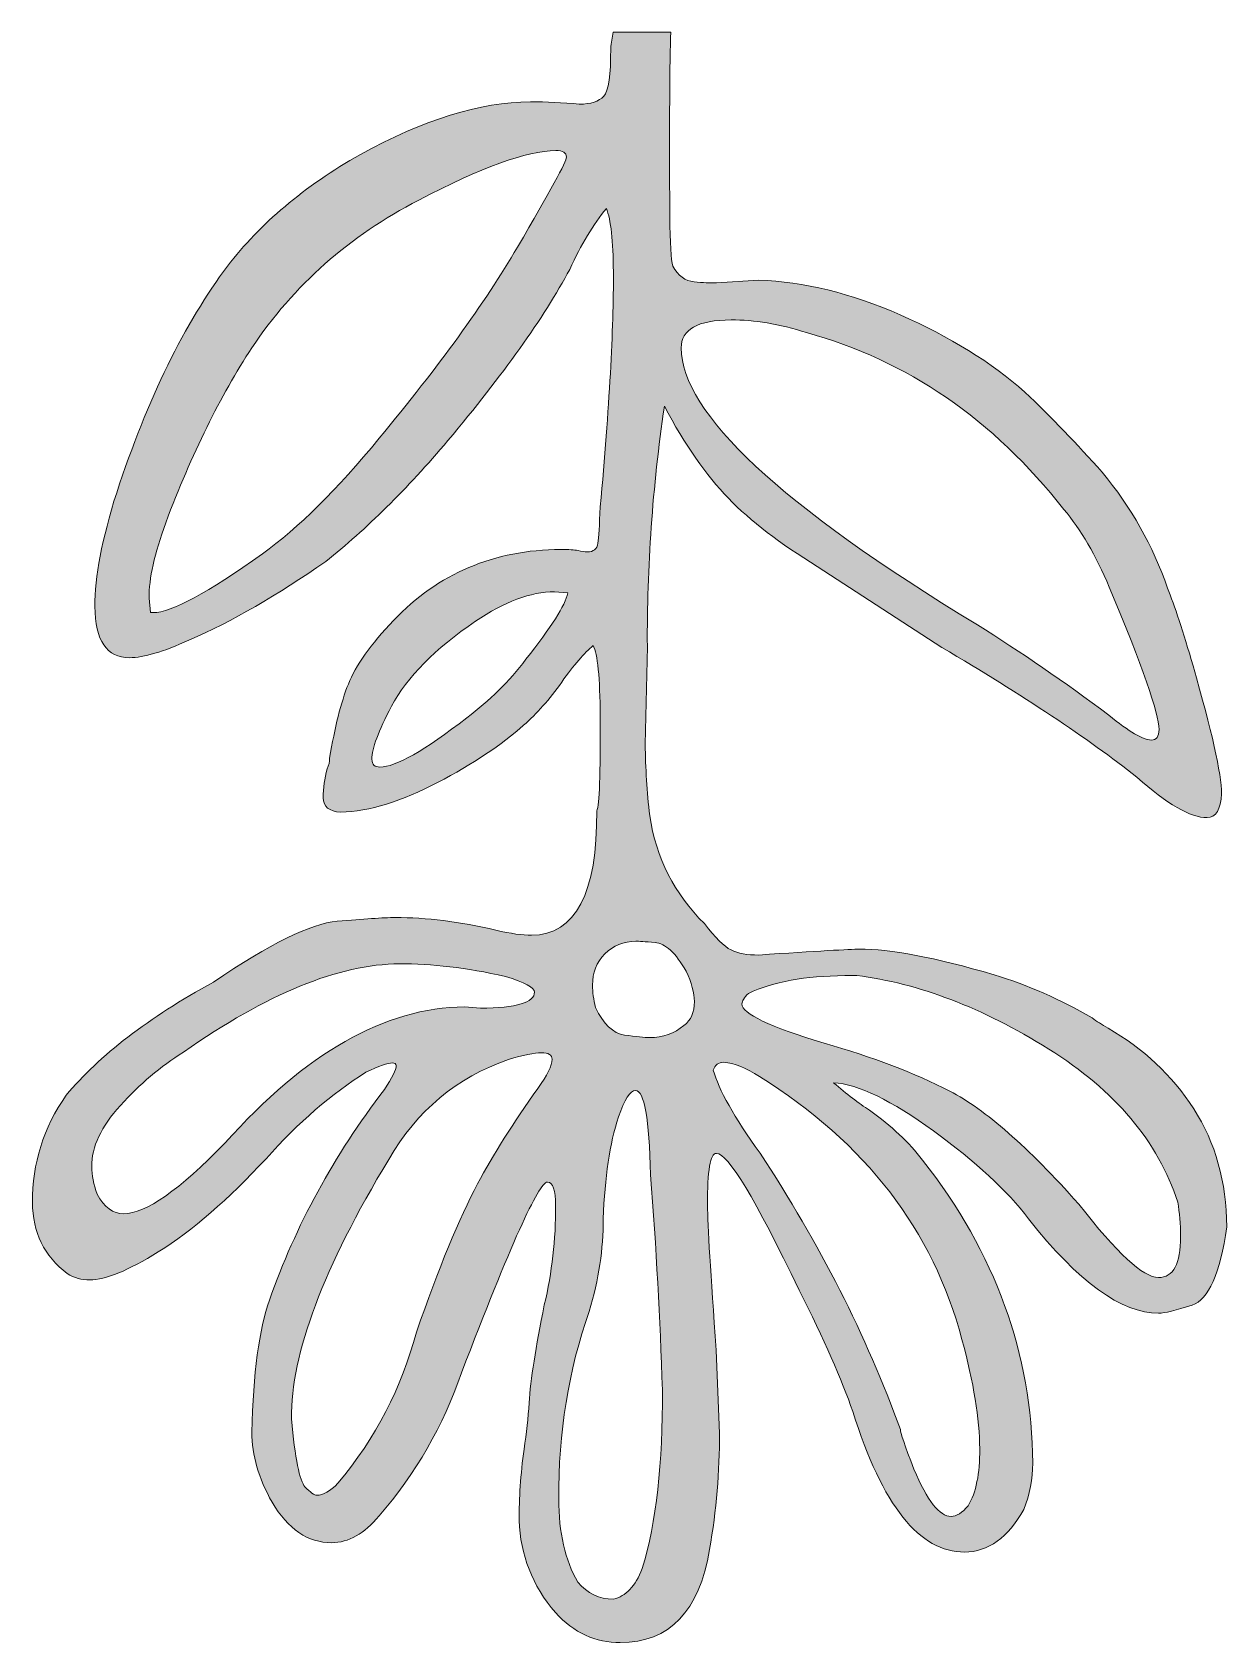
# Model space of a CAD drawing. Header units: inches. Extents: x -1.8 to 7.8, y -48 to 0.
# Drawn here: x 5.239 to 7.848, y -3.519 to 0 of the extents above; entities that cross this region are included whole.
import ezdxf

# ---------------------------------------------------------------- set-up
doc = ezdxf.new("R2010")
doc.units = ezdxf.units.IN
doc.header["$MEASUREMENT"] = 0
doc.layers.add('Layer 1', color=7, linetype='Continuous')

# ---------------------------------------------------------------- blocks, each defined once
blk = doc.blocks.new('block 2')
at = {"layer": 'Layer 1', "true_color": 0x231f20}
h = blk.add_hatch(color=250, dxfattribs=at)
h.dxf.hatch_style = 2
edge = h.paths.add_edge_path()
edge.add_spline(control_points=[(7.5886, -2.176), (7.575, -2.1684), (7.5634, -2.1608), (7.5538, -2.1531), (7.4843, -2.1131), (7.4129, -2.0818), (7.3397, -2.0592), (7.2106, -2.0215), (7.1124, -2.0028), (7.045, -2.0032), (7.0258, -2.0034), (6.9527, -2.0077), (6.8258, -2.0161), (6.8008, -2.0163), (6.7806, -2.0125), (6.7651, -2.0049), (6.7497, -1.9974), (6.7304, -1.9782), (6.7071, -1.9476), (6.6413, -1.8826), (6.6014, -1.8039), (6.5874, -1.7117), (6.5813, -1.6598), (6.5781, -1.6078), (6.5778, -1.5559), (6.5778, -1.5559), (6.5823, -1.3424), (6.5823, -1.3424), (6.5812, -1.1692), (6.5936, -0.9941), (6.6195, -0.817), (6.6642, -0.9014), (6.7108, -0.9684), (6.7592, -1.0181), (6.8076, -1.0679), (6.8723, -1.1175), (6.9534, -1.167), (6.9534, -1.167), (7.2257, -1.3443), (7.2257, -1.3443), (7.4033, -1.449), (7.5453, -1.5434), (7.6516, -1.6274), (7.7174, -1.6866), (7.7685, -1.7161), (7.8051, -1.7159), (7.8243, -1.7158), (7.8348, -1.6984), (7.8365, -1.6638), (7.8362, -1.6195), (7.8155, -1.5264), (7.7742, -1.3842), (7.7526, -1.3093), (7.734, -1.2527), (7.7184, -1.2143), (7.687, -1.1222), (7.6394, -1.0378), (7.5755, -0.9613), (7.5212, -0.9), (7.4651, -0.8417), (7.407, -0.7862), (7.3335, -0.7213), (7.2428, -0.6651), (7.1348, -0.6176), (7.0268, -0.5702), (6.9237, -0.5449), (6.8256, -0.5416), (6.8256, -0.5416), (6.7333, -0.5479), (6.7333, -0.5479), (6.7198, -0.548), (6.7034, -0.5472), (6.6842, -0.5453), (6.665, -0.5436), (6.6495, -0.5321), (6.6378, -0.511), (6.6339, -0.4976), (6.6318, -0.461), (6.6314, -0.4014), (6.6302, -0.1965), (6.631, -0.0628), (6.6337, 0), (6.6337, 0), (6.5073, 0), (6.5073, 0), (6.5053, -0.0113), (6.5036, -0.0232), (6.5022, -0.0357), (6.5026, -0.0934), (6.4975, -0.1281), (6.487, -0.1397), (6.4765, -0.1513), (6.4587, -0.1571), (6.4337, -0.1573), (6.3971, -0.1537), (6.3615, -0.152), (6.3269, -0.1522), (6.2173, -0.1528), (6.0934, -0.1911), (5.9554, -0.2669), (5.8327, -0.3369), (5.736, -0.4183), (5.6654, -0.5111), (5.5719, -0.6348), (5.4911, -0.7997), (5.4231, -1.006), (5.391, -1.1081), (5.3752, -1.1909), (5.3756, -1.2544), (5.376, -1.3294), (5.4012, -1.3668), (5.4513, -1.3665), (5.482, -1.3663), (5.5252, -1.3536), (5.5809, -1.3282), (5.6749, -1.2872), (5.7746, -1.2299), (5.8799, -1.1561), (5.968, -1.0864), (6.0569, -0.9983), (6.1467, -0.892), (6.267, -0.7489), (6.3557, -0.6243), (6.4128, -0.5181), (6.4375, -0.4641), (6.4642, -0.4197), (6.4928, -0.3849), (6.5026, -0.4099), (6.5077, -0.456), (6.5081, -0.5233), (6.5088, -0.6484), (6.4993, -0.8196), (6.4794, -1.0371), (6.4777, -1.0775), (6.4759, -1.104), (6.4741, -1.1165), (6.4723, -1.129), (6.4646, -1.1353), (6.4512, -1.1354), (6.4454, -1.1354), (6.4386, -1.1345), (6.4309, -1.1326), (6.4232, -1.1308), (6.4107, -1.1299), (6.3934, -1.13), (6.2472, -1.1309), (6.1254, -1.1826), (6.0279, -1.2851), (5.9782, -1.3373), (5.9453, -1.3837), (5.9292, -1.4242), (5.9131, -1.4647), (5.8994, -1.5187), (5.8883, -1.586), (5.8884, -1.5937), (5.8865, -1.6015), (5.8827, -1.6092), (5.877, -1.6304), (5.8743, -1.6515), (5.8744, -1.6727), (5.8745, -1.6919), (5.8871, -1.7025), (5.9121, -1.7042), (5.9756, -1.7019), (6.0461, -1.6803), (6.1238, -1.6394), (6.2015, -1.5986), (6.2642, -1.5569), (6.312, -1.5142), (6.3408, -1.4891), (6.3684, -1.4576), (6.3952, -1.42), (6.4219, -1.3823), (6.4448, -1.3557), (6.4639, -1.3402), (6.4736, -1.3574), (6.4788, -1.4094), (6.4793, -1.4959), (6.4801, -1.621), (6.4776, -1.6893), (6.4719, -1.7008), (6.473, -1.8817), (6.4254, -1.9723), (6.3292, -1.9729), (6.31, -1.973), (6.284, -1.9694), (6.2513, -1.9619), (6.1723, -1.9431), (6.0991, -1.9339), (6.0318, -1.9343), (6.0048, -1.9345), (5.9626, -1.9372), (5.9049, -1.9423), (5.8472, -1.9475), (5.757, -1.9918), (5.6344, -2.0752), (5.4925, -2.153), (5.3853, -2.2354), (5.3128, -2.3224), (5.2631, -2.3939), (5.2386, -2.472), (5.2391, -2.5566), (5.2395, -2.622), (5.2648, -2.6738), (5.3151, -2.712), (5.3305, -2.7215), (5.3469, -2.7262), (5.3642, -2.7261), (5.3989, -2.7259), (5.4487, -2.7054), (5.5139, -2.6646), (5.5887, -2.618), (5.6671, -2.5502), (5.7493, -2.4612), (5.82, -2.3819), (5.8927, -2.3189), (5.9675, -2.2723), (5.9962, -2.2587), (6.0154, -2.2518), (6.0251, -2.2518), (6.0308, -2.2517), (6.0337, -2.2537), (6.0337, -2.2575), (6.0338, -2.2671), (6.0253, -2.2845), (6.0081, -2.3096), (5.8974, -2.4545), (5.8137, -2.608), (5.7569, -2.7699), (5.7342, -2.8335), (5.7213, -2.9298), (5.7183, -3.0587), (5.7186, -3.1087), (5.7333, -3.1596), (5.7625, -3.2114), (5.7975, -3.2708), (5.8409, -3.3003), (5.8929, -3.3), (5.9294, -3.2998), (5.9639, -3.2804), (5.9964, -3.2417), (6.0766, -3.1489), (6.1366, -3.0446), (6.1763, -2.929), (6.2823, -2.6513), (6.345, -2.5124), (6.3642, -2.5123), (6.3758, -2.5122), (6.3816, -2.5295), (6.3819, -2.5641), (6.3823, -2.6373), (6.3741, -2.7095), (6.3572, -2.7807), (6.3385, -2.8732), (6.3274, -2.9444), (6.3239, -2.9944), (6.3221, -3.0272), (6.3185, -3.0608), (6.3129, -3.0955), (6.3055, -3.1514), (6.302, -3.2033), (6.3023, -3.2514), (6.3047, -3.3264), (6.331, -3.3936), (6.3814, -3.4529), (6.4221, -3.4969), (6.4694, -3.5187), (6.5232, -3.5184), (6.6309, -3.5178), (6.6959, -3.45), (6.7182, -3.3152), (6.7331, -3.2286), (6.7403, -3.1439), (6.7398, -3.0612), (6.7398, -3.0612), (6.7329, -2.8794), (6.7329, -2.8794), (6.7204, -2.7122), (6.7139, -2.6064), (6.7137, -2.5622), (6.7132, -2.4871), (6.7197, -2.4496), (6.7332, -2.4495), (6.7582, -2.4493), (6.8184, -2.549), (6.9139, -2.7485), (6.9684, -2.8559), (7.0074, -2.9442), (7.0309, -3.0133), (7.0956, -3.2187), (7.1771, -3.3211), (7.2752, -3.3205), (7.3271, -3.3202), (7.3702, -3.2892), (7.4044, -3.2274), (7.4177, -3.1947), (7.4242, -3.1609), (7.424, -3.1263), (7.4226, -2.8878), (7.3424, -2.6671), (7.1834, -2.4641), (7.1543, -2.4258), (7.1156, -2.3895), (7.0674, -2.3551), (7.0442, -2.3399), (7.0181, -2.3199), (6.9891, -2.295), (7.0429, -2.2986), (7.1158, -2.3337), (7.2076, -2.4005), (7.2993, -2.4673), (7.3685, -2.5313), (7.4151, -2.5926), (7.5236, -2.7304), (7.6183, -2.7991), (7.6991, -2.7986), (7.7125, -2.7985), (7.737, -2.7926), (7.7725, -2.7808), (7.8081, -2.7691), (7.8332, -2.7122), (7.848, -2.6101), (7.8474, -2.512), (7.8233, -2.4261), (7.7757, -2.3523), (7.7281, -2.2786), (7.6657, -2.2198), (7.5886, -2.176)], knot_values=[0, 0, 0, 0, 1, 1, 1, 2, 2, 2, 3, 3, 3, 4, 4, 4, 5, 5, 5, 6, 6, 6, 7, 7, 7, 8, 8, 8, 9, 9, 9, 10, 10, 10, 11, 11, 11, 12, 12, 12, 13, 13, 13, 14, 14, 14, 15, 15, 15, 16, 16, 16, 17, 17, 17, 18, 18, 18, 19, 19, 19, 20, 20, 20, 21, 21, 21, 22, 22, 22, 23, 23, 23, 24, 24, 24, 25, 25, 25, 26, 26, 26, 27, 27, 27, 28, 28, 28, 29, 29, 29, 30, 30, 30, 31, 31, 31, 32, 32, 32, 33, 33, 33, 34, 34, 34, 35, 35, 35, 36, 36, 36, 37, 37, 37, 38, 38, 38, 39, 39, 39, 40, 40, 40, 41, 41, 41, 42, 42, 42, 43, 43, 43, 44, 44, 44, 45, 45, 45, 46, 46, 46, 47, 47, 47, 48, 48, 48, 49, 49, 49, 50, 50, 50, 51, 51, 51, 52, 52, 52, 53, 53, 53, 54, 54, 54, 55, 55, 55, 56, 56, 56, 57, 57, 57, 58, 58, 58, 59, 59, 59, 60, 60, 60, 61, 61, 61, 62, 62, 62, 63, 63, 63, 64, 64, 64, 65, 65, 65, 66, 66, 66, 67, 67, 67, 68, 68, 68, 69, 69, 69, 70, 70, 70, 71, 71, 71, 72, 72, 72, 73, 73, 73, 74, 74, 74, 75, 75, 75, 76, 76, 76, 77, 77, 77, 78, 78, 78, 79, 79, 79, 80, 80, 80, 81, 81, 81, 82, 82, 82, 83, 83, 83, 84, 84, 84, 85, 85, 85, 86, 86, 86, 87, 87, 87, 88, 88, 88, 89, 89, 89, 90, 90, 90, 91, 91, 91, 92, 92, 92, 93, 93, 93, 94, 94, 94, 95, 95, 95, 96, 96, 96, 97, 97, 97, 98, 98, 98, 99, 99, 99, 100, 100, 100, 101, 101, 101, 102, 102, 102, 103, 103, 103, 104, 104, 104, 105, 105, 105, 106, 106, 106, 107, 107, 107, 108, 108, 108, 109, 109, 109, 109], degree=3, periodic=1)
edge = h.paths.add_edge_path()
edge.add_spline(control_points=[(6.7655, -0.6285), (6.8155, -0.6282), (6.8704, -0.6375), (6.9302, -0.6564), (7.1498, -0.7167), (7.3372, -0.8454), (7.4923, -1.0425), (7.5291, -1.0866), (7.5621, -1.1431), (7.5914, -1.2122), (7.6636, -1.3849), (7.6998, -1.4886), (7.7, -1.5232), (7.7001, -1.5386), (7.6944, -1.5463), (7.6829, -1.5464), (7.6656, -1.5465), (7.6347, -1.5284), (7.5902, -1.4921), (7.4936, -1.4196), (7.3979, -1.3538), (7.3033, -1.2947), (6.8728, -1.0338), (6.6571, -0.8322), (6.6562, -0.6898), (6.656, -0.6494), (6.6924, -0.629), (6.7655, -0.6285)], knot_values=[0, 0, 0, 0, 1, 1, 1, 2, 2, 2, 3, 3, 3, 4, 4, 4, 5, 5, 5, 6, 6, 6, 7, 7, 7, 8, 8, 8, 9, 9, 9, 9], degree=3, periodic=1)
edge = h.paths.add_edge_path()
edge.add_spline(control_points=[(6.2985, -0.4697), (6.2271, -0.5914), (6.1265, -0.7305), (5.9966, -0.8871), (5.905, -0.9992), (5.8199, -1.0834), (5.7413, -1.1397), (5.6226, -1.2251), (5.543, -1.2678), (5.5026, -1.2681), (5.5026, -1.2681), (5.4968, -1.2681), (5.4968, -1.2681), (5.4968, -1.2681), (5.4938, -1.2364), (5.4938, -1.2364), (5.4935, -1.1941), (5.5057, -1.1392), (5.5303, -1.0717), (5.5871, -0.9213), (5.6498, -0.794), (5.7184, -0.6897), (5.8099, -0.5525), (5.9314, -0.445), (6.0829, -0.3672), (6.2191, -0.2952), (6.3189, -0.259), (6.3824, -0.2586), (6.3978, -0.2585), (6.4055, -0.2633), (6.4056, -0.2729), (6.4056, -0.2825), (6.3699, -0.3481), (6.2985, -0.4697)], knot_values=[0, 0, 0, 0, 1, 1, 1, 2, 2, 2, 3, 3, 3, 4, 4, 4, 5, 5, 5, 6, 6, 6, 7, 7, 7, 8, 8, 8, 9, 9, 9, 10, 10, 10, 11, 11, 11, 11], degree=3, periodic=1)
edge = h.paths.add_edge_path()
edge.add_spline(control_points=[(6.317, -1.3699), (6.2807, -1.4183), (6.2377, -1.4609), (6.1879, -1.4977), (6.096, -1.5694), (6.0327, -1.6054), (5.9981, -1.6056), (5.9865, -1.6056), (5.9807, -1.5999), (5.9807, -1.5884), (5.9805, -1.5653), (5.9947, -1.5267), (6.0232, -1.4727), (6.0575, -1.409), (6.1187, -1.3471), (6.2068, -1.2869), (6.27, -1.2442), (6.3276, -1.2227), (6.3795, -1.2224), (6.3795, -1.2224), (6.4084, -1.2251), (6.4084, -1.2251), (6.4028, -1.2521), (6.3723, -1.3003), (6.317, -1.3699)], knot_values=[0, 0, 0, 0, 1, 1, 1, 2, 2, 2, 3, 3, 3, 4, 4, 4, 5, 5, 5, 6, 6, 6, 7, 7, 7, 8, 8, 8, 8], degree=3, periodic=1)
edge = h.paths.add_edge_path()
edge.add_spline(control_points=[(5.6597, -2.4271), (5.5602, -2.5297), (5.4865, -2.5811), (5.4384, -2.5814), (5.4153, -2.5815), (5.396, -2.5672), (5.3804, -2.5384), (5.3726, -2.5173), (5.3686, -2.4972), (5.3685, -2.4779), (5.3683, -2.4356), (5.3891, -2.3912), (5.4312, -2.3448), (5.4732, -2.2984), (5.5191, -2.2596), (5.569, -2.2286), (5.751, -2.1005), (5.9083, -2.0361), (6.0411, -2.0353), (6.1103, -2.0348), (6.1873, -2.044), (6.2721, -2.0627), (6.3144, -2.0759), (6.3357, -2.0874), (6.3358, -2.097), (6.3359, -2.12), (6.2965, -2.1318), (6.2177, -2.1323), (6.2177, -2.1323), (6.183, -2.1296), (6.183, -2.1296), (6.0099, -2.1307), (5.8354, -2.2298), (5.6597, -2.4271)], knot_values=[0, 0, 0, 0, 1, 1, 1, 2, 2, 2, 3, 3, 3, 4, 4, 4, 5, 5, 5, 6, 6, 6, 7, 7, 7, 8, 8, 8, 9, 9, 9, 10, 10, 10, 11, 11, 11, 11], degree=3, periodic=1)
edge = h.paths.add_edge_path()
edge.add_spline(control_points=[(6.3428, -2.3076), (6.2894, -2.3829), (6.2456, -2.4524), (6.2113, -2.5161), (6.1714, -2.5914), (6.1268, -2.6994), (6.0777, -2.8401), (6.0457, -2.9615), (5.9886, -3.0715), (5.9065, -3.1701), (5.8893, -3.1875), (5.8739, -3.1963), (5.8605, -3.1963), (5.8547, -3.1964), (5.846, -3.1902), (5.8344, -3.1777), (5.8228, -3.1653), (5.8129, -3.1158), (5.8047, -3.0293), (5.8038, -2.887), (5.8748, -2.698), (6.0177, -2.4625), (6.0786, -2.3563), (6.1656, -2.2837), (6.2789, -2.2445), (6.3116, -2.2347), (6.3356, -2.2297), (6.351, -2.2296), (6.3664, -2.2295), (6.3741, -2.2343), (6.3742, -2.2439), (6.3742, -2.2574), (6.3638, -2.2786), (6.3428, -2.3076)], knot_values=[0, 0, 0, 0, 1, 1, 1, 2, 2, 2, 3, 3, 3, 4, 4, 4, 5, 5, 5, 6, 6, 6, 7, 7, 7, 8, 8, 8, 9, 9, 9, 10, 10, 10, 11, 11, 11, 11], degree=3, periodic=1)
edge = h.paths.add_edge_path()
edge.add_spline(control_points=[(6.5713, -3.3565), (6.5561, -3.3951), (6.5351, -3.4173), (6.5082, -3.4233), (6.4774, -3.4235), (6.4514, -3.4111), (6.4301, -3.3862), (6.4028, -3.3383), (6.389, -3.2778), (6.3886, -3.2047), (6.3877, -3.0604), (6.41, -2.9237), (6.4554, -2.7946), (6.4761, -2.7252), (6.4863, -2.6578), (6.4859, -2.5924), (6.4892, -2.502), (6.5003, -2.4278), (6.5192, -2.37), (6.5324, -2.3314), (6.5448, -2.3121), (6.5564, -2.312), (6.5756, -2.3119), (6.5865, -2.3735), (6.5892, -2.4965), (6.6017, -2.6542), (6.6103, -2.8109), (6.6151, -2.9667), (6.6161, -3.1264), (6.6015, -3.2563), (6.5713, -3.3565)], knot_values=[0, 0, 0, 0, 1, 1, 1, 2, 2, 2, 3, 3, 3, 4, 4, 4, 5, 5, 5, 6, 6, 6, 7, 7, 7, 8, 8, 8, 9, 9, 9, 10, 10, 10, 10], degree=3, periodic=1)
edge = h.paths.add_edge_path()
edge.add_spline(control_points=[(6.6623, -2.17), (6.6412, -2.1875), (6.6163, -2.1963), (6.5874, -2.1964), (6.5759, -2.1965), (6.5575, -2.1947), (6.5325, -2.191), (6.5075, -2.1873), (6.4862, -2.1672), (6.4687, -2.1308), (6.4647, -2.1135), (6.4627, -2.0972), (6.4626, -2.0818), (6.4625, -2.0549), (6.4714, -2.0322), (6.4896, -2.0138), (6.5078, -1.9954), (6.5303, -1.9862), (6.5573, -1.986), (6.5631, -1.986), (6.577, -1.9869), (6.5991, -1.9886), (6.6212, -1.9904), (6.644, -2.0114), (6.6673, -2.0517), (6.679, -2.0766), (6.6849, -2.0987), (6.685, -2.1179), (6.6852, -2.141), (6.6776, -2.1584), (6.6623, -2.17)], knot_values=[0, 0, 0, 0, 1, 1, 1, 2, 2, 2, 3, 3, 3, 4, 4, 4, 5, 5, 5, 6, 6, 6, 7, 7, 7, 8, 8, 8, 9, 9, 9, 10, 10, 10, 10], degree=3, periodic=1)
edge = h.paths.add_edge_path()
edge.add_spline(control_points=[(7.2695, -2.856), (7.295, -2.9501), (7.308, -3.0299), (7.3084, -3.0953), (7.3088, -3.1491), (7.3003, -3.1905), (7.2832, -3.2195), (7.2698, -3.235), (7.2574, -3.2427), (7.2458, -3.2428), (7.2208, -3.243), (7.1937, -3.2085), (7.1644, -3.1394), (7.1448, -3.0876), (7.1351, -3.0588), (7.135, -3.053), (7.0607, -2.8477), (6.9585, -2.6463), (6.8284, -2.4489), (6.7721, -2.3704), (6.7381, -2.31), (6.7263, -2.2677), (6.7301, -2.2562), (6.7378, -2.2504), (6.7493, -2.2503), (6.7724, -2.2521), (6.7984, -2.2625), (6.8274, -2.2816), (7.0591, -2.4264), (7.2064, -2.6179), (7.2695, -2.856)], knot_values=[0, 0, 0, 0, 1, 1, 1, 2, 2, 2, 3, 3, 3, 4, 4, 4, 5, 5, 5, 6, 6, 6, 7, 7, 7, 8, 8, 8, 9, 9, 9, 10, 10, 10, 10], degree=3, periodic=1)
edge = h.paths.add_edge_path()
edge.add_spline(control_points=[(7.6986, -2.7207), (7.6659, -2.7209), (7.6078, -2.6674), (7.5245, -2.5601), (7.4141, -2.4358), (7.3203, -2.3536), (7.2431, -2.3137), (7.1659, -2.2737), (7.0743, -2.2387), (6.9684, -2.2086), (6.8488, -2.1728), (6.7891, -2.1443), (6.7889, -2.1231), (6.7889, -2.1173), (6.7936, -2.1096), (6.8032, -2.0999), (6.8569, -2.0746), (6.9271, -2.0617), (7.0136, -2.0612), (7.0136, -2.0612), (7.0396, -2.061), (7.0396, -2.061), (7.1743, -2.0775), (7.3142, -2.131), (7.459, -2.2215), (7.6038, -2.312), (7.6978, -2.4235), (7.7409, -2.556), (7.7449, -2.579), (7.747, -2.604), (7.7471, -2.6309), (7.7475, -2.6906), (7.7313, -2.7205), (7.6986, -2.7207)], knot_values=[0, 0, 0, 0, 1, 1, 1, 2, 2, 2, 3, 3, 3, 4, 4, 4, 5, 5, 5, 6, 6, 6, 7, 7, 7, 8, 8, 8, 9, 9, 9, 10, 10, 10, 11, 11, 11, 11], degree=3, periodic=1)
at = {"layer": 'Layer 1', "lineweight": 0}
for points, knots in [([(7.5886, -2.176), (7.575, -2.1684), (7.5634, -2.1608), (7.5538, -2.1531), (7.4843, -2.1131), (7.4129, -2.0818), (7.3397, -2.0592), (7.2106, -2.0215), (7.1124, -2.0028), (7.045, -2.0032), (7.0258, -2.0034), (6.9527, -2.0077), (6.8258, -2.0161), (6.8008, -2.0163), (6.7806, -2.0125), (6.7651, -2.0049), (6.7497, -1.9974), (6.7304, -1.9782), (6.7071, -1.9476), (6.6413, -1.8826), (6.6014, -1.8039), (6.5874, -1.7117), (6.5813, -1.6598), (6.5781, -1.6078), (6.5778, -1.5559), (6.5778, -1.5559), (6.5823, -1.3424), (6.5823, -1.3424), (6.5812, -1.1692), (6.5936, -0.9941), (6.6195, -0.817), (6.6642, -0.9014), (6.7108, -0.9684), (6.7592, -1.0181), (6.8076, -1.0679), (6.8723, -1.1175), (6.9534, -1.167), (6.9534, -1.167), (7.2257, -1.3443), (7.2257, -1.3443), (7.4033, -1.449), (7.5453, -1.5434), (7.6516, -1.6274), (7.7174, -1.6866), (7.7685, -1.7161), (7.8051, -1.7159), (7.8243, -1.7158), (7.8348, -1.6984), (7.8365, -1.6638), (7.8362, -1.6195), (7.8155, -1.5264), (7.7742, -1.3842), (7.7526, -1.3093), (7.734, -1.2527), (7.7184, -1.2143), (7.687, -1.1222), (7.6394, -1.0378), (7.5755, -0.9613), (7.5212, -0.9), (7.4651, -0.8417), (7.407, -0.7862), (7.3335, -0.7213), (7.2428, -0.6651), (7.1348, -0.6176), (7.0268, -0.5702), (6.9237, -0.5449), (6.8256, -0.5416), (6.8256, -0.5416), (6.7333, -0.5479), (6.7333, -0.5479), (6.7198, -0.548), (6.7034, -0.5472), (6.6842, -0.5453), (6.665, -0.5436), (6.6495, -0.5321), (6.6378, -0.511), (6.6339, -0.4976), (6.6318, -0.461), (6.6314, -0.4014), (6.6302, -0.1965), (6.631, -0.0628), (6.6337, 0), (6.6337, 0), (6.5073, 0), (6.5073, 0), (6.5053, -0.0113), (6.5036, -0.0232), (6.5022, -0.0357), (6.5026, -0.0934), (6.4975, -0.1281), (6.487, -0.1397), (6.4765, -0.1513), (6.4587, -0.1571), (6.4337, -0.1573), (6.3971, -0.1537), (6.3615, -0.152), (6.3269, -0.1522), (6.2173, -0.1528), (6.0934, -0.1911), (5.9554, -0.2669), (5.8327, -0.3369), (5.736, -0.4183), (5.6654, -0.5111), (5.5719, -0.6348), (5.4911, -0.7997), (5.4231, -1.006), (5.391, -1.1081), (5.3752, -1.1909), (5.3756, -1.2544), (5.376, -1.3294), (5.4012, -1.3668), (5.4513, -1.3665), (5.482, -1.3663), (5.5252, -1.3536), (5.5809, -1.3282), (5.6749, -1.2872), (5.7746, -1.2299), (5.8799, -1.1561), (5.968, -1.0864), (6.0569, -0.9983), (6.1467, -0.892), (6.267, -0.7489), (6.3557, -0.6243), (6.4128, -0.5181), (6.4375, -0.4641), (6.4642, -0.4197), (6.4928, -0.3849), (6.5026, -0.4099), (6.5077, -0.456), (6.5081, -0.5233), (6.5088, -0.6484), (6.4993, -0.8196), (6.4794, -1.0371), (6.4777, -1.0775), (6.4759, -1.104), (6.4741, -1.1165), (6.4723, -1.129), (6.4646, -1.1353), (6.4512, -1.1354), (6.4454, -1.1354), (6.4386, -1.1345), (6.4309, -1.1326), (6.4232, -1.1308), (6.4107, -1.1299), (6.3934, -1.13), (6.2472, -1.1309), (6.1254, -1.1826), (6.0279, -1.2851), (5.9782, -1.3373), (5.9453, -1.3837), (5.9292, -1.4242), (5.9131, -1.4647), (5.8994, -1.5187), (5.8883, -1.586), (5.8884, -1.5937), (5.8865, -1.6015), (5.8827, -1.6092), (5.877, -1.6304), (5.8743, -1.6515), (5.8744, -1.6727), (5.8745, -1.6919), (5.8871, -1.7025), (5.9121, -1.7042), (5.9756, -1.7019), (6.0461, -1.6803), (6.1238, -1.6394), (6.2015, -1.5986), (6.2642, -1.5569), (6.312, -1.5142), (6.3408, -1.4891), (6.3684, -1.4576), (6.3952, -1.42), (6.4219, -1.3823), (6.4448, -1.3557), (6.4639, -1.3402), (6.4736, -1.3574), (6.4788, -1.4094), (6.4793, -1.4959), (6.4801, -1.621), (6.4776, -1.6893), (6.4719, -1.7008), (6.473, -1.8817), (6.4254, -1.9723), (6.3292, -1.9729), (6.31, -1.973), (6.284, -1.9694), (6.2513, -1.9619), (6.1723, -1.9431), (6.0991, -1.9339), (6.0318, -1.9343), (6.0048, -1.9345), (5.9626, -1.9372), (5.9049, -1.9423), (5.8472, -1.9475), (5.757, -1.9918), (5.6344, -2.0752), (5.4925, -2.153), (5.3853, -2.2354), (5.3128, -2.3224), (5.2631, -2.3939), (5.2386, -2.472), (5.2391, -2.5566), (5.2395, -2.622), (5.2648, -2.6738), (5.3151, -2.712), (5.3305, -2.7215), (5.3469, -2.7262), (5.3642, -2.7261), (5.3989, -2.7259), (5.4487, -2.7054), (5.5139, -2.6646), (5.5887, -2.618), (5.6671, -2.5502), (5.7493, -2.4612), (5.82, -2.3819), (5.8927, -2.3189), (5.9675, -2.2723), (5.9962, -2.2587), (6.0154, -2.2518), (6.0251, -2.2518), (6.0308, -2.2517), (6.0337, -2.2537), (6.0337, -2.2575), (6.0338, -2.2671), (6.0253, -2.2845), (6.0081, -2.3096), (5.8974, -2.4545), (5.8137, -2.608), (5.7569, -2.7699), (5.7342, -2.8335), (5.7213, -2.9298), (5.7183, -3.0587), (5.7186, -3.1087), (5.7333, -3.1596), (5.7625, -3.2114), (5.7975, -3.2708), (5.8409, -3.3003), (5.8929, -3.3), (5.9294, -3.2998), (5.9639, -3.2804), (5.9964, -3.2417), (6.0766, -3.1489), (6.1366, -3.0446), (6.1763, -2.929), (6.2823, -2.6513), (6.345, -2.5124), (6.3642, -2.5123), (6.3758, -2.5122), (6.3816, -2.5295), (6.3819, -2.5641), (6.3823, -2.6373), (6.3741, -2.7095), (6.3572, -2.7807), (6.3385, -2.8732), (6.3274, -2.9444), (6.3239, -2.9944), (6.3221, -3.0272), (6.3185, -3.0608), (6.3129, -3.0955), (6.3055, -3.1514), (6.302, -3.2033), (6.3023, -3.2514), (6.3047, -3.3264), (6.331, -3.3936), (6.3814, -3.4529), (6.4221, -3.4969), (6.4694, -3.5187), (6.5232, -3.5184), (6.6309, -3.5178), (6.6959, -3.45), (6.7182, -3.3152), (6.7331, -3.2286), (6.7403, -3.1439), (6.7398, -3.0612), (6.7398, -3.0612), (6.7329, -2.8794), (6.7329, -2.8794), (6.7204, -2.7122), (6.7139, -2.6064), (6.7137, -2.5622), (6.7132, -2.4871), (6.7197, -2.4496), (6.7332, -2.4495), (6.7582, -2.4493), (6.8184, -2.549), (6.9139, -2.7485), (6.9684, -2.8559), (7.0074, -2.9442), (7.0309, -3.0133), (7.0956, -3.2187), (7.1771, -3.3211), (7.2752, -3.3205), (7.3271, -3.3202), (7.3702, -3.2892), (7.4044, -3.2274), (7.4177, -3.1947), (7.4242, -3.1609), (7.424, -3.1263), (7.4226, -2.8878), (7.3424, -2.6671), (7.1834, -2.4641), (7.1543, -2.4258), (7.1156, -2.3895), (7.0674, -2.3551), (7.0442, -2.3399), (7.0181, -2.3199), (6.9891, -2.295), (7.0429, -2.2986), (7.1158, -2.3337), (7.2076, -2.4005), (7.2993, -2.4673), (7.3685, -2.5313), (7.4151, -2.5926), (7.5236, -2.7304), (7.6183, -2.7991), (7.6991, -2.7986), (7.7125, -2.7985), (7.737, -2.7926), (7.7725, -2.7808), (7.8081, -2.7691), (7.8332, -2.7122), (7.848, -2.6101), (7.8474, -2.512), (7.8233, -2.4261), (7.7757, -2.3523), (7.7281, -2.2786), (7.6657, -2.2198), (7.5886, -2.176)], [0, 0, 0, 0, 1, 1, 1, 2, 2, 2, 3, 3, 3, 4, 4, 4, 5, 5, 5, 6, 6, 6, 7, 7, 7, 8, 8, 8, 9, 9, 9, 10, 10, 10, 11, 11, 11, 12, 12, 12, 13, 13, 13, 14, 14, 14, 15, 15, 15, 16, 16, 16, 17, 17, 17, 18, 18, 18, 19, 19, 19, 20, 20, 20, 21, 21, 21, 22, 22, 22, 23, 23, 23, 24, 24, 24, 25, 25, 25, 26, 26, 26, 27, 27, 27, 28, 28, 28, 29, 29, 29, 30, 30, 30, 31, 31, 31, 32, 32, 32, 33, 33, 33, 34, 34, 34, 35, 35, 35, 36, 36, 36, 37, 37, 37, 38, 38, 38, 39, 39, 39, 40, 40, 40, 41, 41, 41, 42, 42, 42, 43, 43, 43, 44, 44, 44, 45, 45, 45, 46, 46, 46, 47, 47, 47, 48, 48, 48, 49, 49, 49, 50, 50, 50, 51, 51, 51, 52, 52, 52, 53, 53, 53, 54, 54, 54, 55, 55, 55, 56, 56, 56, 57, 57, 57, 58, 58, 58, 59, 59, 59, 60, 60, 60, 61, 61, 61, 62, 62, 62, 63, 63, 63, 64, 64, 64, 65, 65, 65, 66, 66, 66, 67, 67, 67, 68, 68, 68, 69, 69, 69, 70, 70, 70, 71, 71, 71, 72, 72, 72, 73, 73, 73, 74, 74, 74, 75, 75, 75, 76, 76, 76, 77, 77, 77, 78, 78, 78, 79, 79, 79, 80, 80, 80, 81, 81, 81, 82, 82, 82, 83, 83, 83, 84, 84, 84, 85, 85, 85, 86, 86, 86, 87, 87, 87, 88, 88, 88, 89, 89, 89, 90, 90, 90, 91, 91, 91, 92, 92, 92, 93, 93, 93, 94, 94, 94, 95, 95, 95, 96, 96, 96, 97, 97, 97, 98, 98, 98, 99, 99, 99, 100, 100, 100, 101, 101, 101, 102, 102, 102, 103, 103, 103, 104, 104, 104, 105, 105, 105, 106, 106, 106, 107, 107, 107, 108, 108, 108, 109, 109, 109, 109]), ([(6.2985, -0.4697), (6.2271, -0.5914), (6.1265, -0.7305), (5.9966, -0.8871), (5.905, -0.9992), (5.8199, -1.0834), (5.7413, -1.1397), (5.6226, -1.2251), (5.543, -1.2678), (5.5026, -1.2681), (5.5026, -1.2681), (5.4968, -1.2681), (5.4968, -1.2681), (5.4968, -1.2681), (5.4938, -1.2364), (5.4938, -1.2364), (5.4935, -1.1941), (5.5057, -1.1392), (5.5303, -1.0717), (5.5871, -0.9213), (5.6498, -0.794), (5.7184, -0.6897), (5.8099, -0.5525), (5.9314, -0.445), (6.0829, -0.3672), (6.2191, -0.2952), (6.3189, -0.259), (6.3824, -0.2586), (6.3978, -0.2585), (6.4055, -0.2633), (6.4056, -0.2729), (6.4056, -0.2825), (6.3699, -0.3481), (6.2985, -0.4697)], [0, 0, 0, 0, 1, 1, 1, 2, 2, 2, 3, 3, 3, 4, 4, 4, 5, 5, 5, 6, 6, 6, 7, 7, 7, 8, 8, 8, 9, 9, 9, 10, 10, 10, 11, 11, 11, 11]), ([(6.7655, -0.6285), (6.8155, -0.6282), (6.8704, -0.6375), (6.9302, -0.6564), (7.1498, -0.7167), (7.3372, -0.8454), (7.4923, -1.0425), (7.5291, -1.0866), (7.5621, -1.1431), (7.5914, -1.2122), (7.6636, -1.3849), (7.6998, -1.4886), (7.7, -1.5232), (7.7001, -1.5386), (7.6944, -1.5463), (7.6829, -1.5464), (7.6656, -1.5465), (7.6347, -1.5284), (7.5902, -1.4921), (7.4936, -1.4196), (7.3979, -1.3538), (7.3033, -1.2947), (6.8728, -1.0338), (6.6571, -0.8322), (6.6562, -0.6898), (6.656, -0.6494), (6.6924, -0.629), (6.7655, -0.6285)], [0, 0, 0, 0, 1, 1, 1, 2, 2, 2, 3, 3, 3, 4, 4, 4, 5, 5, 5, 6, 6, 6, 7, 7, 7, 8, 8, 8, 9, 9, 9, 9]), ([(6.317, -1.3699), (6.2807, -1.4183), (6.2377, -1.4609), (6.1879, -1.4977), (6.096, -1.5694), (6.0327, -1.6054), (5.9981, -1.6056), (5.9865, -1.6056), (5.9807, -1.5999), (5.9807, -1.5884), (5.9805, -1.5653), (5.9947, -1.5267), (6.0232, -1.4727), (6.0575, -1.409), (6.1187, -1.3471), (6.2068, -1.2869), (6.27, -1.2442), (6.3276, -1.2227), (6.3795, -1.2224), (6.3795, -1.2224), (6.4084, -1.2251), (6.4084, -1.2251), (6.4028, -1.2521), (6.3723, -1.3003), (6.317, -1.3699)], [0, 0, 0, 0, 1, 1, 1, 2, 2, 2, 3, 3, 3, 4, 4, 4, 5, 5, 5, 6, 6, 6, 7, 7, 7, 8, 8, 8, 8]), ([(6.6623, -2.17), (6.6412, -2.1875), (6.6163, -2.1963), (6.5874, -2.1964), (6.5759, -2.1965), (6.5575, -2.1947), (6.5325, -2.191), (6.5075, -2.1873), (6.4862, -2.1672), (6.4687, -2.1308), (6.4647, -2.1135), (6.4627, -2.0972), (6.4626, -2.0818), (6.4625, -2.0549), (6.4714, -2.0322), (6.4896, -2.0138), (6.5078, -1.9954), (6.5303, -1.9862), (6.5573, -1.986), (6.5631, -1.986), (6.577, -1.9869), (6.5991, -1.9886), (6.6212, -1.9904), (6.644, -2.0114), (6.6673, -2.0517), (6.679, -2.0766), (6.6849, -2.0987), (6.685, -2.1179), (6.6852, -2.141), (6.6776, -2.1584), (6.6623, -2.17)], [0, 0, 0, 0, 1, 1, 1, 2, 2, 2, 3, 3, 3, 4, 4, 4, 5, 5, 5, 6, 6, 6, 7, 7, 7, 8, 8, 8, 9, 9, 9, 10, 10, 10, 10]), ([(5.6597, -2.4271), (5.5602, -2.5297), (5.4865, -2.5811), (5.4384, -2.5814), (5.4153, -2.5815), (5.396, -2.5672), (5.3804, -2.5384), (5.3726, -2.5173), (5.3686, -2.4972), (5.3685, -2.4779), (5.3683, -2.4356), (5.3891, -2.3912), (5.4312, -2.3448), (5.4732, -2.2984), (5.5191, -2.2596), (5.569, -2.2286), (5.751, -2.1005), (5.9083, -2.0361), (6.0411, -2.0353), (6.1103, -2.0348), (6.1873, -2.044), (6.2721, -2.0627), (6.3144, -2.0759), (6.3357, -2.0874), (6.3358, -2.097), (6.3359, -2.12), (6.2965, -2.1318), (6.2177, -2.1323), (6.2177, -2.1323), (6.183, -2.1296), (6.183, -2.1296), (6.0099, -2.1307), (5.8354, -2.2298), (5.6597, -2.4271)], [0, 0, 0, 0, 1, 1, 1, 2, 2, 2, 3, 3, 3, 4, 4, 4, 5, 5, 5, 6, 6, 6, 7, 7, 7, 8, 8, 8, 9, 9, 9, 10, 10, 10, 11, 11, 11, 11]), ([(7.6986, -2.7207), (7.6659, -2.7209), (7.6078, -2.6674), (7.5245, -2.5601), (7.4141, -2.4358), (7.3203, -2.3536), (7.2431, -2.3137), (7.1659, -2.2737), (7.0743, -2.2387), (6.9684, -2.2086), (6.8488, -2.1728), (6.7891, -2.1443), (6.7889, -2.1231), (6.7889, -2.1173), (6.7936, -2.1096), (6.8032, -2.0999), (6.8569, -2.0746), (6.9271, -2.0617), (7.0136, -2.0612), (7.0136, -2.0612), (7.0396, -2.061), (7.0396, -2.061), (7.1743, -2.0775), (7.3142, -2.131), (7.459, -2.2215), (7.6038, -2.312), (7.6978, -2.4235), (7.7409, -2.556), (7.7449, -2.579), (7.747, -2.604), (7.7471, -2.6309), (7.7475, -2.6906), (7.7313, -2.7205), (7.6986, -2.7207)], [0, 0, 0, 0, 1, 1, 1, 2, 2, 2, 3, 3, 3, 4, 4, 4, 5, 5, 5, 6, 6, 6, 7, 7, 7, 8, 8, 8, 9, 9, 9, 10, 10, 10, 11, 11, 11, 11]), ([(6.3428, -2.3076), (6.2894, -2.3829), (6.2456, -2.4524), (6.2113, -2.5161), (6.1714, -2.5914), (6.1268, -2.6994), (6.0777, -2.8401), (6.0457, -2.9615), (5.9886, -3.0715), (5.9065, -3.1701), (5.8893, -3.1875), (5.8739, -3.1963), (5.8605, -3.1963), (5.8547, -3.1964), (5.846, -3.1902), (5.8344, -3.1777), (5.8228, -3.1653), (5.8129, -3.1158), (5.8047, -3.0293), (5.8038, -2.887), (5.8748, -2.698), (6.0177, -2.4625), (6.0786, -2.3563), (6.1656, -2.2837), (6.2789, -2.2445), (6.3116, -2.2347), (6.3356, -2.2297), (6.351, -2.2296), (6.3664, -2.2295), (6.3741, -2.2343), (6.3742, -2.2439), (6.3742, -2.2574), (6.3638, -2.2786), (6.3428, -2.3076)], [0, 0, 0, 0, 1, 1, 1, 2, 2, 2, 3, 3, 3, 4, 4, 4, 5, 5, 5, 6, 6, 6, 7, 7, 7, 8, 8, 8, 9, 9, 9, 10, 10, 10, 11, 11, 11, 11]), ([(7.2695, -2.856), (7.295, -2.9501), (7.308, -3.0299), (7.3084, -3.0953), (7.3088, -3.1491), (7.3003, -3.1905), (7.2832, -3.2195), (7.2698, -3.235), (7.2574, -3.2427), (7.2458, -3.2428), (7.2208, -3.243), (7.1937, -3.2085), (7.1644, -3.1394), (7.1448, -3.0876), (7.1351, -3.0588), (7.135, -3.053), (7.0607, -2.8477), (6.9585, -2.6463), (6.8284, -2.4489), (6.7721, -2.3704), (6.7381, -2.31), (6.7263, -2.2677), (6.7301, -2.2562), (6.7378, -2.2504), (6.7493, -2.2503), (6.7724, -2.2521), (6.7984, -2.2625), (6.8274, -2.2816), (7.0591, -2.4264), (7.2064, -2.6179), (7.2695, -2.856)], [0, 0, 0, 0, 1, 1, 1, 2, 2, 2, 3, 3, 3, 4, 4, 4, 5, 5, 5, 6, 6, 6, 7, 7, 7, 8, 8, 8, 9, 9, 9, 10, 10, 10, 10]), ([(6.5713, -3.3565), (6.5561, -3.3951), (6.5351, -3.4173), (6.5082, -3.4233), (6.4774, -3.4235), (6.4514, -3.4111), (6.4301, -3.3862), (6.4028, -3.3383), (6.389, -3.2778), (6.3886, -3.2047), (6.3877, -3.0604), (6.41, -2.9237), (6.4554, -2.7946), (6.4761, -2.7252), (6.4863, -2.6578), (6.4859, -2.5924), (6.4892, -2.502), (6.5003, -2.4278), (6.5192, -2.37), (6.5324, -2.3314), (6.5448, -2.3121), (6.5564, -2.312), (6.5756, -2.3119), (6.5865, -2.3735), (6.5892, -2.4965), (6.6017, -2.6542), (6.6103, -2.8109), (6.6151, -2.9667), (6.6161, -3.1264), (6.6015, -3.2563), (6.5713, -3.3565)], [0, 0, 0, 0, 1, 1, 1, 2, 2, 2, 3, 3, 3, 4, 4, 4, 5, 5, 5, 6, 6, 6, 7, 7, 7, 8, 8, 8, 9, 9, 9, 10, 10, 10, 10])]:
    blk.add_open_spline(points, degree=3, knots=knots, dxfattribs=at)

msp = doc.modelspace()

# ---------------------------------------------------------------- block references
at = {"layer": 'Layer 1'}
msp.add_blockref('block 2', (0, 0), dxfattribs=at)

doc.saveas('drawing.dxf')
